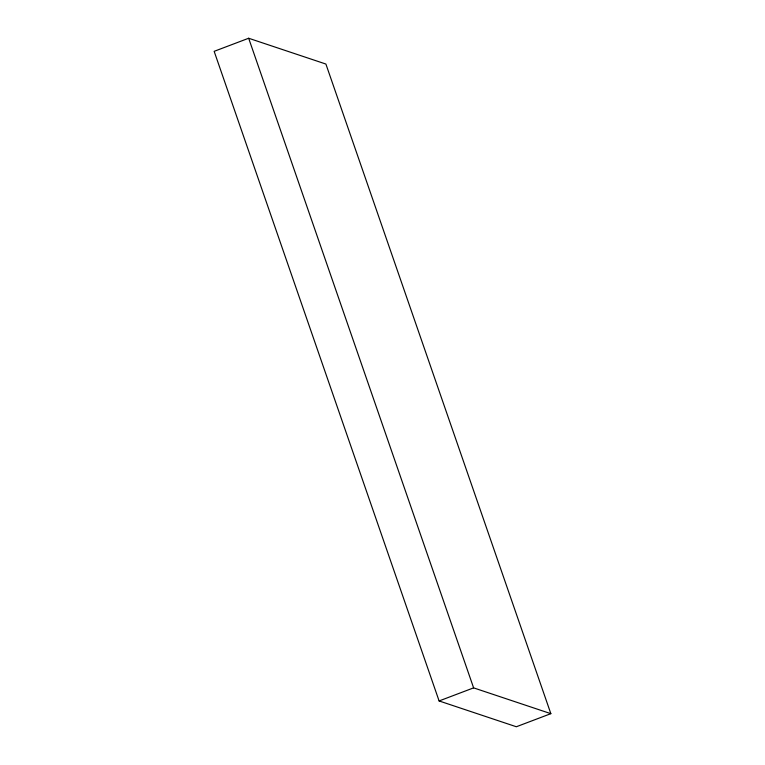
<?xml version="1.0" encoding="UTF-8"?>
<svg xmlns="http://www.w3.org/2000/svg" width="765" height="765" viewBox="0 0 765 765"><rect width="100%" height="100%" fill="white"/><g stroke="black" fill="none" stroke-linecap="round" stroke-linejoin="round"><path stroke-width="1.15" d="M248.663 38.25L214.152 51.332L439.1 700.95L516.337 726.75L550.848 713.669L325.9 64.05L248.663 38.25L473.611 687.869L550.848 713.669M439.1 700.95L473.611 687.869"/></g></svg>
